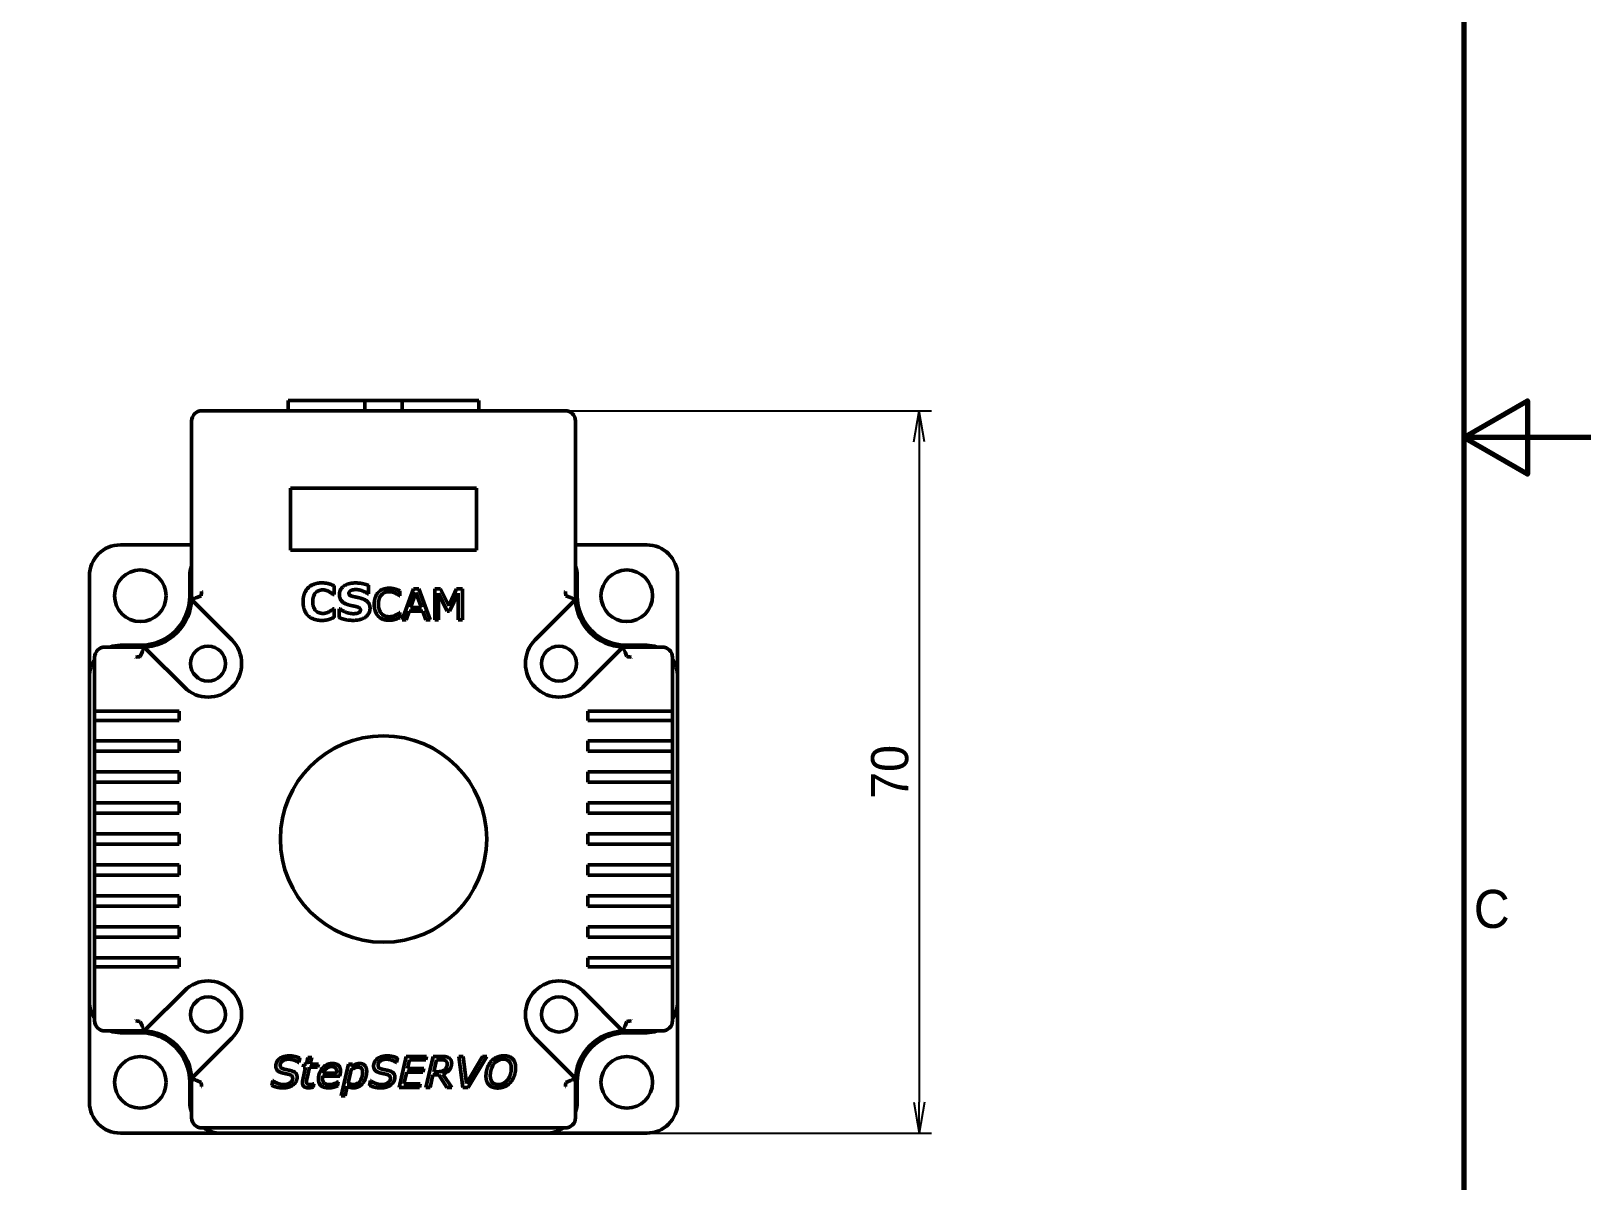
# Model space of a CAD drawing. Header units: millimetres. Extents: x -703 to 635, y -85 to 385.
# Drawn here: x -337.6 to -186.5, y 130.7 to 242.1 of the extents above; entities that cross this region are included whole.
import ezdxf

# ---------------------------------------------------------------- set-up
doc = ezdxf.new("R2010")
doc.units = ezdxf.units.MM
doc.header["$LTSCALE"] = 1.2
doc.layers.add('경계(ISO)', color=7, linetype='Continuous', lineweight=70)
doc.layers.add('외형선(ISO)', color=7, linetype='Continuous', lineweight=50)
doc.layers.add('치수(ISO)', color=1, linetype='Continuous', lineweight=25, true_color=0xff0000)
doc.styles.add('레이블 문자 (JIS)', font='')
doc.styles.get('레이블 문자 (JIS)').set_extended_font_data('Gulim')
doc.dimstyles.new('복사 대상기본값 (JIS)', dxfattribs={"dimscale": 1.2, "dimtxt": 3, "dimasz": 2.5, "dimexe": 1, "dimexo": 0, "dimgap": 0.8, "dimtad": 1, "dimdsep": 46, "dimtxsty": '레이블 문자 (JIS)', "dimblk": 'OPEN', "dimcen": 0.09, "dimdle": 10, "dimclrd": 256, "dimclre": 256, "dimclrt": 256, "dimadec": 0, "dimazin": 2, "dimtfac": 0.833333, "dimtmove": 0, "dimatfit": 3, "dimldrblk": 'OPEN', "dimfxl": 1, "dimtolj": 1, "dimtzin": 0, "dimlwd": -1, "dimlwe": -1, "dimarcsym": 0})

# ---------------------------------------------------------------- blocks, each defined once
blk = doc.blocks.new('_Open')
at = {"color": 0, "linetype": 'ByBlock', "lineweight": -2}
for p, q in [((-1, 0.167), (0, 0)), ((-1, -0.167), (0, 0)), ((0, 0), (-1, 0))]:
    blk.add_line(p, q, dxfattribs=at)
blk = doc.blocks.new('*D20')
at = {"layer": 'Defpoints', "color": 0}
for p in [(-285.84, 205.34), (-277.94, 135.34), (-251.54, 135.34)]:
    blk.add_point(p, dxfattribs=at)
at = {"layer": '치수(ISO)', "color": 0}
for p, q in [((-285.84, 205.34), (-250.34, 205.34)), ((-251.54, 202.34), (-251.54, 138.34)), ((-277.94, 135.34), (-250.34, 135.34))]:
    blk.add_line(p, q, dxfattribs=at)
at = {"layer": '치수(ISO)', "color": 0, "linetype": 'ByBlock', "xscale": 3, "yscale": 3, "zscale": 3}
for p, rotation in [((-251.54, 205.34), 90), ((-251.54, 135.34), 270)]:
    blk.add_blockref('_Open', p, dxfattribs=dict(at, rotation=rotation))
at = {"layer": '치수(ISO)', "color": 0, "insert": (-256.2, 170.34), "char_height": 3.6, "attachment_point": 2, "rotation": 90, "style": '레이블 문자 (JIS)'}
blk.add_mtext('\\A1;70', dxfattribs=at)
blk = doc.blocks.new('경계 Default Border')
at = {"layer": '경계(ISO)', "flags": 128}
for points in [[(10, 10), (10, 287), (410, 287), (410, 10), (10, 10)], [(420, 148.5), (410, 148.5), (415, 151.39), (415, 145.61), (410, 148.5)]]:
    blk.add_lwpolyline(points, dxfattribs=at)
at = {"layer": '경계(ISO)', "insert": (410.77, 109.8), "char_height": 3, "attachment_point": 7, "style": '레이블 문자 (JIS)'}
blk.add_mtext('C', dxfattribs=at)

msp = doc.modelspace()

# ---------------------------------------------------------------- linework, layer by layer
at = {"layer": '외형선(ISO)', "color": 0}
for p, q in [((-312.694, 205.341), (-312.694, 206.341)), ((-312.694, 206.341), (-312.694, 205.341)), ((-305.246, 206.341), (-312.694, 206.341)), ((-305.246, 205.341), (-305.246, 206.341)), ((-301.641, 206.341), (-305.246, 206.341)), ((-301.641, 206.341), (-301.641, 205.341)), ((-294.194, 206.341), (-301.641, 206.341)), ((-294.194, 205.341), (-294.194, 206.341)), ((-294.194, 205.341), (-294.194, 206.341)), ((-322.044, 204.341), (-322.044, 187.452)), ((-285.844, 205.341), (-321.044, 205.341)), ((-284.844, 187.241), (-284.844, 204.341)), ((-312.444, 191.841), (-312.444, 197.841)), ((-312.444, 197.841), (-294.444, 197.841)), ((-294.444, 197.841), (-294.444, 191.841)), ((-328.944, 192.341), (-322.044, 192.341)), ((-284.844, 192.341), (-277.944, 192.341)), ((-294.444, 191.841), (-312.444, 191.841)), ((-331.944, 179.611), (-331.944, 189.341)), ((-322.214, 189.341), (-322.214, 187.411)), ((-284.674, 187.411), (-284.674, 189.341)), ((-274.944, 189.341), (-274.944, 179.611)), ((-322.044, 187.452), (-322.044, 187.241)), ((-321.552, 187.241), (-321.118, 187.421)), ((-321.044, 187.805), (-321.07, 187.832)), ((-308.22, 187.52), (-308.323, 187.52)), ((-308.22, 188.368), (-308.22, 187.52)), ((-304.894, 187.614), (-304.991, 187.614)), ((-304.894, 188.42), (-304.894, 187.614)), ((-301.862, 187.408), (-301.891, 187.408)), ((-301.862, 187.881), (-301.862, 187.408)), ((-301.649, 185.091), (-300.557, 188.091)), ((-300.3, 187.744), (-300.829, 186.269)), ((-300.557, 188.091), (-300.023, 188.091)), ((-299.773, 186.269), (-300.3, 187.744)), ((-300.023, 188.091), (-298.931, 185.091)), ((-298.475, 185.091), (-298.475, 188.091)), ((-298.475, 188.091), (-297.931, 188.091)), ((-297.275, 185.917), (-298.103, 187.675)), ((-298.103, 187.675), (-298.103, 185.091)), ((-297.931, 188.091), (-297.133, 186.421)), ((-297.133, 186.421), (-296.359, 188.091)), ((-296.205, 187.675), (-297.038, 185.917)), ((-296.359, 188.091), (-295.806, 188.091)), ((-296.205, 185.091), (-296.205, 187.675)), ((-295.806, 188.091), (-295.806, 185.091)), ((-285.844, 187.805), (-285.817, 187.832)), ((-285.769, 187.421), (-285.336, 187.241)), ((-321.751, 186.745), (-318.146, 183.139)), ((-308.314, 186.16), (-308.22, 186.16)), ((-308.22, 186.16), (-308.22, 185.323)), ((-307.746, 185.3), (-307.746, 186.137)), ((-307.746, 186.137), (-307.646, 186.137)), ((-300.953, 185.924), (-301.245, 185.091)), ((-299.648, 185.924), (-300.953, 185.924)), ((-300.829, 186.269), (-299.773, 186.269)), ((-299.354, 185.091), (-299.648, 185.924)), ((-297.038, 185.917), (-297.275, 185.917)), ((-288.742, 183.139), (-284.84, 187.042)), ((-301.891, 185.777), (-301.862, 185.777)), ((-301.862, 185.777), (-301.862, 185.309)), ((-301.245, 185.091), (-301.649, 185.091)), ((-298.931, 185.091), (-299.354, 185.091)), ((-298.103, 185.091), (-298.475, 185.091)), ((-295.806, 185.091), (-296.205, 185.091)), ((-331.444, 181.441), (-331.444, 176.241)), ((-327.054, 182.441), (-330.444, 182.441)), ((-327.014, 182.611), (-328.944, 182.611)), ((-327.434, 181.468), (-327.408, 181.441)), ((-326.844, 182.441), (-327.054, 182.441)), ((-327.023, 181.516), (-326.844, 181.949)), ((-326.844, 182.419), (-326.844, 182.419)), ((-322.742, 178.543), (-326.347, 182.148)), ((-280.243, 182.445), (-284.146, 178.543)), ((-276.444, 182.441), (-280.044, 182.441)), ((-280.044, 181.949), (-279.864, 181.516)), ((-277.944, 182.611), (-279.874, 182.611)), ((-279.453, 181.468), (-279.48, 181.441)), ((-275.444, 176.241), (-275.444, 181.441)), ((-331.944, 179.611), (-331.944, 148.071)), ((-274.944, 148.071), (-274.944, 179.611)), ((-331.444, 175.341), (-331.444, 176.241)), ((-330.444, 176.241), (-331.444, 176.241)), ((-331.444, 175.341), (-331.444, 173.341)), ((-331.444, 175.341), (-330.444, 175.341)), ((-330.444, 176.241), (-323.244, 176.241)), ((-323.244, 175.341), (-330.444, 175.341)), ((-323.244, 176.241), (-323.244, 175.341)), ((-283.644, 175.341), (-283.644, 176.241)), ((-283.644, 176.241), (-276.444, 176.241)), ((-283.644, 175.341), (-276.444, 175.341)), ((-275.444, 176.241), (-276.444, 176.241)), ((-276.444, 175.341), (-275.444, 175.341)), ((-275.444, 176.241), (-275.444, 175.341)), ((-275.444, 173.341), (-275.444, 175.341)), ((-331.444, 172.341), (-331.444, 173.341)), ((-330.444, 173.341), (-331.444, 173.341)), ((-331.444, 172.341), (-331.444, 170.341)), ((-331.444, 172.341), (-330.444, 172.341)), ((-323.244, 173.341), (-330.444, 173.341)), ((-323.244, 172.341), (-330.444, 172.341)), ((-323.244, 173.341), (-323.244, 172.341)), ((-283.644, 172.341), (-283.644, 173.341)), ((-283.644, 173.341), (-276.444, 173.341)), ((-283.644, 172.341), (-276.444, 172.341)), ((-275.444, 173.341), (-276.444, 173.341)), ((-276.444, 172.341), (-275.444, 172.341)), ((-275.444, 173.341), (-275.444, 172.341)), ((-275.444, 170.341), (-275.444, 172.341)), ((-331.444, 169.341), (-331.444, 170.341)), ((-330.444, 170.341), (-331.444, 170.341)), ((-331.444, 169.341), (-331.444, 167.341)), ((-331.444, 169.341), (-330.444, 169.341)), ((-323.244, 170.341), (-330.444, 170.341)), ((-323.244, 169.341), (-330.444, 169.341)), ((-323.244, 170.341), (-323.244, 169.341)), ((-283.644, 169.341), (-283.644, 170.341)), ((-283.644, 170.341), (-276.444, 170.341)), ((-283.644, 169.341), (-276.444, 169.341)), ((-275.444, 170.341), (-276.444, 170.341)), ((-276.444, 169.341), (-275.444, 169.341)), ((-275.444, 170.341), (-275.444, 169.341)), ((-275.444, 167.341), (-275.444, 169.341)), ((-331.444, 166.341), (-331.444, 167.341)), ((-330.444, 167.341), (-331.444, 167.341)), ((-331.444, 166.341), (-331.444, 164.341)), ((-331.444, 166.341), (-330.444, 166.341)), ((-323.244, 167.341), (-330.444, 167.341)), ((-323.244, 166.341), (-330.444, 166.341)), ((-323.244, 167.341), (-323.244, 166.341)), ((-283.644, 166.341), (-283.644, 167.341)), ((-283.644, 167.341), (-276.444, 167.341)), ((-283.644, 166.341), (-276.444, 166.341)), ((-275.444, 167.341), (-276.444, 167.341)), ((-276.444, 166.341), (-275.444, 166.341)), ((-275.444, 167.341), (-275.444, 166.341)), ((-275.444, 164.341), (-275.444, 166.341)), ((-331.444, 163.341), (-331.444, 164.341)), ((-330.444, 164.341), (-331.444, 164.341)), ((-331.444, 163.341), (-331.444, 161.341)), ((-331.444, 163.341), (-330.444, 163.341)), ((-323.244, 164.341), (-330.444, 164.341)), ((-323.244, 163.341), (-330.444, 163.341)), ((-323.244, 164.341), (-323.244, 163.341)), ((-283.644, 163.341), (-283.644, 164.341)), ((-283.644, 164.341), (-276.444, 164.341)), ((-283.644, 163.341), (-276.444, 163.341)), ((-275.444, 164.341), (-276.444, 164.341)), ((-276.444, 163.341), (-275.444, 163.341)), ((-275.444, 164.341), (-275.444, 163.341)), ((-275.444, 161.341), (-275.444, 163.341)), ((-331.444, 160.341), (-331.444, 161.341)), ((-330.444, 161.341), (-331.444, 161.341)), ((-331.444, 160.341), (-330.444, 160.341)), ((-331.444, 160.341), (-331.444, 158.341)), ((-323.244, 161.341), (-330.444, 161.341)), ((-323.244, 160.341), (-330.444, 160.341)), ((-323.244, 161.341), (-323.244, 160.341)), ((-283.644, 160.341), (-283.644, 161.341)), ((-283.644, 161.341), (-276.444, 161.341)), ((-283.644, 160.341), (-276.444, 160.341)), ((-275.444, 161.341), (-276.444, 161.341)), ((-276.444, 160.341), (-275.444, 160.341)), ((-275.444, 161.341), (-275.444, 160.341)), ((-275.444, 158.341), (-275.444, 160.341)), ((-331.444, 157.341), (-331.444, 158.341)), ((-330.444, 158.341), (-331.444, 158.341)), ((-331.444, 157.341), (-330.444, 157.341)), ((-331.444, 157.341), (-331.444, 155.341)), ((-323.244, 158.341), (-330.444, 158.341)), ((-323.244, 157.341), (-330.444, 157.341)), ((-323.244, 158.341), (-323.244, 157.341)), ((-283.644, 157.341), (-283.644, 158.341)), ((-283.644, 158.341), (-276.444, 158.341)), ((-283.644, 157.341), (-276.444, 157.341)), ((-275.444, 158.341), (-276.444, 158.341)), ((-276.444, 157.341), (-275.444, 157.341)), ((-275.444, 158.341), (-275.444, 157.341)), ((-275.444, 155.341), (-275.444, 157.341)), ((-331.444, 154.341), (-331.444, 155.341)), ((-330.444, 155.341), (-331.444, 155.341)), ((-331.444, 154.341), (-330.444, 154.341)), ((-331.444, 154.341), (-331.444, 152.341)), ((-323.244, 155.341), (-330.444, 155.341)), ((-323.244, 154.341), (-330.444, 154.341)), ((-323.244, 155.341), (-323.244, 154.341)), ((-283.644, 154.341), (-283.644, 155.341)), ((-283.644, 155.341), (-276.444, 155.341)), ((-283.644, 154.341), (-276.444, 154.341)), ((-275.444, 155.341), (-276.444, 155.341)), ((-276.444, 154.341), (-275.444, 154.341)), ((-275.444, 155.341), (-275.444, 154.341)), ((-275.444, 152.341), (-275.444, 154.341)), ((-331.444, 151.441), (-331.444, 152.341)), ((-330.444, 152.341), (-331.444, 152.341)), ((-331.444, 151.441), (-331.444, 146.241)), ((-331.444, 151.441), (-330.444, 151.441)), ((-323.244, 152.341), (-330.444, 152.341)), ((-323.244, 151.441), (-330.444, 151.441)), ((-323.244, 152.341), (-323.244, 151.441)), ((-283.644, 151.441), (-283.644, 152.341)), ((-283.644, 152.341), (-276.444, 152.341)), ((-276.444, 151.441), (-283.644, 151.441)), ((-275.444, 152.341), (-276.444, 152.341)), ((-276.444, 151.441), (-275.444, 151.441)), ((-275.444, 152.341), (-275.444, 151.441)), ((-275.444, 146.241), (-275.444, 151.441)), ((-326.347, 145.534), (-322.742, 149.139)), ((-284.146, 149.139), (-280.243, 145.237)), ((-331.944, 138.341), (-331.944, 148.071)), ((-274.944, 148.071), (-274.944, 138.341)), ((-330.444, 145.241), (-327.054, 145.241)), ((-327.434, 146.215), (-327.408, 146.241)), ((-327.054, 145.241), (-326.844, 145.241)), ((-326.844, 145.733), (-327.023, 146.166)), ((-279.864, 146.166), (-280.044, 145.733)), ((-280.044, 145.241), (-276.444, 145.241)), ((-279.453, 146.215), (-279.48, 146.241)), ((-328.944, 145.071), (-327.014, 145.071)), ((-318.146, 144.543), (-321.751, 140.938)), ((-285.137, 140.938), (-288.742, 144.543)), ((-279.874, 145.071), (-277.944, 145.071)), ((-311.66, 142.182), (-311.69, 142.182)), ((-311.57, 142.611), (-311.66, 142.182)), ((-310.921, 142.028), (-310.771, 142.675)), ((-310.771, 142.675), (-310.392, 142.675)), ((-310.392, 142.675), (-310.541, 142.028)), ((-302.183, 142.182), (-302.212, 142.182)), ((-302.092, 142.611), (-302.183, 142.182)), ((-301.943, 139.778), (-301.25, 142.778)), ((-301.25, 142.778), (-299.276, 142.778)), ((-300.929, 142.44), (-301.125, 141.59)), ((-299.354, 142.44), (-300.929, 142.44)), ((-299.276, 142.778), (-299.354, 142.44)), ((-299.335, 139.778), (-298.642, 142.778)), ((-298.642, 142.778), (-297.826, 142.778)), ((-298.316, 142.449), (-298.58, 141.296)), ((-297.865, 142.449), (-298.316, 142.449)), ((-295.759, 139.778), (-296.158, 142.778)), ((-296.158, 142.778), (-295.744, 142.778)), ((-295.744, 142.778), (-295.411, 140.14)), ((-295.411, 140.14), (-293.864, 142.778)), ((-293.442, 142.778), (-295.228, 139.778)), ((-293.864, 142.778), (-293.442, 142.778)), ((-311.271, 140.512), (-310.992, 141.722)), ((-311.246, 141.722), (-311.178, 142.028)), ((-310.992, 141.722), (-311.246, 141.722)), ((-311.178, 142.028), (-310.921, 142.028)), ((-310.612, 141.722), (-310.855, 140.684)), ((-309.829, 141.722), (-310.612, 141.722)), ((-310.541, 142.028), (-309.76, 142.028)), ((-309.76, 142.028), (-309.829, 141.722)), ((-307.683, 140.87), (-309.344, 140.87)), ((-309.29, 141.149), (-307.999, 141.149)), ((-307.556, 138.947), (-306.843, 142.028)), ((-306.593, 141.475), (-306.887, 140.199)), ((-306.843, 142.028), (-306.466, 142.028)), ((-306.466, 142.028), (-306.52, 141.793)), ((-301.203, 141.252), (-301.465, 140.116)), ((-299.626, 141.252), (-301.203, 141.252)), ((-301.125, 141.59), (-299.548, 141.59)), ((-299.548, 141.59), (-299.626, 141.252)), ((-298.654, 140.978), (-298.931, 139.778)), ((-298.083, 140.978), (-298.654, 140.978)), ((-298.58, 141.296), (-298.159, 141.296)), ((-297.295, 139.778), (-298.083, 140.978)), ((-297.691, 141.073), (-296.827, 139.778)), ((-322.214, 140.271), (-322.214, 138.341)), ((-322.044, 140.441), (-322.044, 140.231)), ((-322.044, 140.231), (-322.044, 136.841)), ((-321.118, 140.262), (-321.552, 140.441)), ((-321.044, 139.877), (-321.07, 139.851)), ((-314.278, 139.974), (-314.18, 140.431)), ((-314.18, 140.431), (-314.153, 140.431)), ((-310.184, 140.123), (-310.255, 139.797)), ((-310.203, 140.123), (-310.184, 140.123)), ((-307.825, 140.324), (-307.909, 139.915)), ((-307.847, 140.324), (-307.825, 140.324)), ((-306.958, 139.895), (-307.176, 138.947)), ((-304.801, 139.974), (-304.703, 140.431)), ((-304.703, 140.431), (-304.676, 140.431)), ((-299.966, 139.778), (-301.943, 139.778)), ((-301.465, 140.116), (-299.888, 140.116)), ((-299.888, 140.116), (-299.966, 139.778)), ((-298.931, 139.778), (-299.335, 139.778)), ((-296.827, 139.778), (-297.295, 139.778)), ((-295.228, 139.778), (-295.759, 139.778)), ((-285.844, 139.877), (-285.817, 139.851)), ((-285.336, 140.441), (-285.769, 140.262)), ((-284.844, 140.231), (-284.844, 140.441)), ((-284.844, 136.841), (-284.844, 140.231)), ((-284.674, 138.341), (-284.674, 140.271)), ((-307.176, 138.947), (-307.556, 138.947)), ((-319.214, 135.341), (-328.944, 135.341)), ((-321.044, 135.841), (-285.844, 135.841)), ((-319.214, 135.341), (-287.674, 135.341)), ((-277.944, 135.341), (-287.674, 135.341))]:
    msp.add_line(p, q, dxfattribs=at)
for centre, radius in [((-327.014, 187.411), 2.5), ((-279.874, 187.411), 2.5), ((-320.444, 180.841), 1.7), ((-286.444, 180.841), 1.7), ((-303.444, 163.841), 10), ((-320.444, 146.841), 1.7), ((-286.444, 146.841), 1.7), ((-327.014, 140.271), 2.5), ((-279.874, 140.271), 2.5)]:
    msp.add_circle(centre, radius, dxfattribs=at)
for centre, radius, start, end in [((-321.044, 204.341), 1, 90, 180), ((-285.844, 204.341), 1, 0, 90), ((-328.944, 189.341), 3, 90, 180), ((-277.944, 189.341), 3, 0, 90), ((-319.214, 189.341), 3, 160.6191, 180), ((-287.674, 189.341), 3, 0, 19.3809), ((-327.014, 187.411), 4.8, 270, 0), ((-321.044, 187.452), 1, 180, 192.14624), ((-328.044, 188.441), 7, 352.3832, 355.0052), ((-278.844, 188.441), 7, 184.9948, 187.6168), ((-279.874, 187.411), 4.8, 180, 270), ((-326.844, 187.241), 4.8, 270, 0), ((-321.044, 187.452), 1, 202.28141, 225), ((-280.044, 187.241), 4.8, 180, 182.38386), ((-280.044, 187.241), 4.8, 182.38386, 267.61614), ((-320.444, 180.841), 3.25, 225, 45), ((-286.444, 180.841), 3.25, 135, 315), ((-330.444, 181.441), 1, 90, 180), ((-328.944, 179.611), 3, 90, 109.3809), ((-328.044, 188.441), 7, 274.9948, 277.6168), ((-327.054, 181.441), 1, 77.85419, 90), ((-327.054, 181.441), 1, 45, 67.71859), ((-280.044, 187.241), 4.8, 267.61614, 270), ((-278.844, 188.441), 7, 262.3832, 265.0052), ((-277.944, 179.611), 3, 70.6191, 90), ((-276.444, 181.441), 1, 0, 90), ((-328.944, 179.611), 3, 146.44269, 180), ((-277.944, 179.611), 3, 0, 33.55731), ((-320.444, 146.841), 3.25, 315, 135), ((-286.444, 146.841), 3.25, 45, 225), ((-328.944, 148.071), 3, 180, 213.55731), ((-277.944, 148.071), 3, 326.44269, 0), ((-330.444, 146.241), 1, 180, 270), ((-328.944, 148.071), 3, 250.6191, 270), ((-328.044, 139.241), 7, 82.3832, 85.0052), ((-327.054, 146.241), 1, 270, 282.14624), ((-326.844, 140.441), 4.8, 0, 90), ((-327.054, 146.241), 1, 292.28141, 315), ((-280.044, 140.441), 4.8, 92.38386, 180), ((-280.044, 140.441), 4.8, 90, 92.38386), ((-278.844, 139.241), 7, 94.9948, 97.6168), ((-277.944, 148.071), 3, 270, 289.3809), ((-276.444, 146.241), 1, 270, 0), ((-327.014, 140.271), 4.8, 0, 90), ((-279.874, 140.271), 4.8, 90, 180), ((-321.044, 140.231), 1, 135, 157.71859), ((-285.844, 140.231), 1, 22.28141, 45), ((-321.044, 140.231), 1, 167.85376, 180), ((-328.044, 139.241), 7, 4.9948, 7.6168), ((-278.844, 139.241), 7, 172.3832, 175.0052), ((-285.844, 140.231), 1, 0, 12.14624), ((-328.944, 138.341), 3, 180, 270), ((-319.214, 138.341), 3, 180, 199.3809), ((-287.674, 138.341), 3, 340.6191, 0), ((-277.944, 138.341), 3, 270, 0), ((-321.044, 136.841), 1, 180, 270), ((-285.844, 136.841), 1, 270, 0), ((-319.214, 138.341), 3, 236.44269, 270), ((-287.674, 138.341), 3, 270, 303.55731)]:
    msp.add_arc(centre, radius, start, end, dxfattribs=at)
for points, degree in [([(-321.105, 187.513), (-321.11, 187.483), (-321.114, 187.452), (-321.118, 187.421)], 3), ([(-311.243, 186.837), (-311.243, 187.254), (-310.994, 187.931), (-310.757, 188.174)], 2), ([(-310.757, 188.174), (-310.529, 188.406), (-309.854, 188.66), (-309.454, 188.66)], 2), ([(-309.994, 187.726), (-310.134, 187.591), (-310.306, 187.148), (-310.306, 186.834)], 2), ([(-309.317, 187.983), (-309.506, 187.983), (-309.851, 187.863), (-309.994, 187.726)], 2), ([(-309.454, 188.66), (-309.234, 188.66), (-308.88, 188.611), (-308.729, 188.571)], 2), ([(-308.714, 187.806), (-308.846, 187.88), (-309.146, 187.983), (-309.317, 187.983)], 2), ([(-308.729, 188.571), (-308.571, 188.526), (-308.317, 188.414), (-308.22, 188.368)], 2), ([(-308.323, 187.52), (-308.389, 187.577), (-308.589, 187.731), (-308.714, 187.806)], 2), ([(-307.726, 187.548), (-307.726, 188.037), (-306.849, 188.654), (-306.16, 188.654)], 2), ([(-306.897, 186.548), (-307.337, 186.691), (-307.726, 187.183), (-307.726, 187.548)], 2), ([(-306.574, 187.937), (-306.666, 187.903), (-306.797, 187.76), (-306.797, 187.668)], 2), ([(-306.797, 187.668), (-306.797, 187.528), (-306.586, 187.38), (-306.291, 187.32)], 2), ([(-306.134, 188.011), (-306.249, 188.011), (-306.471, 187.98), (-306.574, 187.937)], 2), ([(-306.16, 188.654), (-305.814, 188.654), (-305.14, 188.52), (-304.894, 188.42)], 2), ([(-304.991, 187.614), (-305.203, 187.783), (-305.814, 188.011), (-306.134, 188.011)], 2), ([(-304.35, 186.588), (-304.35, 186.96), (-304.14, 187.543), (-303.944, 187.744)], 2), ([(-303.944, 187.744), (-303.753, 187.939), (-303.209, 188.145), (-302.878, 188.145)], 2), ([(-303.642, 187.504), (-303.782, 187.352), (-303.936, 186.891), (-303.936, 186.588)], 2), ([(-302.905, 187.805), (-303.133, 187.805), (-303.498, 187.658), (-303.642, 187.504)], 2), ([(-301.891, 187.408), (-302.141, 187.616), (-302.629, 187.805), (-302.905, 187.805)], 2), ([(-302.878, 188.145), (-302.638, 188.145), (-302.156, 188.028), (-301.862, 187.881)], 2), ([(-285.769, 187.421), (-285.773, 187.452), (-285.778, 187.483), (-285.782, 187.513)], 3), ([(-310.746, 185.48), (-310.983, 185.708), (-311.243, 186.391), (-311.243, 186.837)], 2), ([(-310.306, 186.834), (-310.306, 186.506), (-310.12, 186.066), (-309.98, 185.94)], 2), ([(-309.98, 185.94), (-309.837, 185.811), (-309.483, 185.7), (-309.311, 185.7)], 2), ([(-308.689, 185.883), (-308.574, 185.948), (-308.377, 186.103), (-308.314, 186.16)], 2), ([(-307.646, 186.137), (-307.369, 185.914), (-306.674, 185.674), (-306.354, 185.674)], 2), ([(-306.066, 186.357), (-306.263, 186.403), (-306.703, 186.486), (-306.897, 186.548)], 2), ([(-304.754, 186.191), (-304.754, 185.674), (-305.631, 185.028), (-306.383, 185.028)], 2), ([(-306.291, 187.32), (-306.1, 187.28), (-305.743, 187.206), (-305.54, 187.14)], 2), ([(-305.683, 186.028), (-305.683, 186.146), (-305.877, 186.311), (-306.066, 186.357)], 2), ([(-305.92, 185.734), (-305.817, 185.777), (-305.683, 185.906), (-305.683, 186.028)], 2), ([(-305.54, 187.14), (-305.137, 187.006), (-304.754, 186.554), (-304.754, 186.191)], 2), ([(-303.939, 185.417), (-304.132, 185.608), (-304.35, 186.198), (-304.35, 186.588)], 2), ([(-303.936, 186.588), (-303.936, 186.272), (-303.765, 185.819), (-303.63, 185.674)], 2), ([(-309.457, 185.023), (-309.849, 185.023), (-310.509, 185.254), (-310.746, 185.48)], 2), ([(-308.723, 185.123), (-308.894, 185.074), (-309.194, 185.023), (-309.457, 185.023)], 2), ([(-309.311, 185.7), (-309.149, 185.7), (-308.826, 185.797), (-308.689, 185.883)], 2), ([(-308.22, 185.323), (-308.351, 185.266), (-308.591, 185.163), (-308.723, 185.123)], 2), ([(-306.383, 185.028), (-306.817, 185.028), (-307.463, 185.18), (-307.746, 185.3)], 2), ([(-306.354, 185.674), (-306.271, 185.674), (-306.006, 185.703), (-305.92, 185.734)], 2), ([(-302.881, 185.037), (-303.209, 185.037), (-303.743, 185.221), (-303.939, 185.417)], 2), ([(-303.63, 185.674), (-303.488, 185.525), (-303.111, 185.383), (-302.903, 185.383)], 2), ([(-302.903, 185.383), (-302.614, 185.383), (-302.109, 185.581), (-301.891, 185.777)], 2), ([(-302.298, 185.13), (-302.42, 185.091), (-302.709, 185.037), (-302.881, 185.037)], 2), ([(-301.862, 185.309), (-301.972, 185.26), (-302.151, 185.177), (-302.298, 185.13)], 2), ([(-327.023, 181.516), (-327.054, 181.511), (-327.085, 181.507), (-327.116, 181.503)], 3), ([(-279.772, 181.503), (-279.802, 181.507), (-279.833, 181.511), (-279.864, 181.516)], 3), ([(-327.116, 146.18), (-327.085, 146.175), (-327.054, 146.171), (-327.023, 146.166)], 3), ([(-279.864, 146.166), (-279.833, 146.171), (-279.802, 146.175), (-279.772, 146.18)], 3), ([(-313.886, 141.832), (-313.886, 142.261), (-313.159, 142.831), (-312.584, 142.831)], 2), ([(-312.655, 142.503), (-313.02, 142.503), (-313.458, 142.18), (-313.458, 141.933)], 2), ([(-311.69, 142.182), (-311.832, 142.315), (-312.361, 142.503), (-312.655, 142.503)], 2), ([(-312.584, 142.831), (-312.268, 142.831), (-311.756, 142.702), (-311.57, 142.611)], 2), ([(-309.757, 140.588), (-309.757, 141.208), (-308.976, 142.092), (-308.398, 142.092)], 2), ([(-308.398, 142.092), (-308.016, 142.092), (-307.61, 141.71), (-307.61, 141.367)], 2), ([(-306.52, 141.793), (-306.334, 141.923), (-305.969, 142.092), (-305.751, 142.092)], 2), ([(-305.751, 142.092), (-305.423, 142.092), (-305.077, 141.685), (-305.077, 141.318)], 2), ([(-304.409, 141.832), (-304.409, 142.261), (-303.682, 142.831), (-303.106, 142.831)], 2), ([(-303.177, 142.503), (-303.542, 142.503), (-303.98, 142.18), (-303.98, 141.933)], 2), ([(-302.212, 142.182), (-302.354, 142.315), (-302.883, 142.503), (-303.177, 142.503)], 2), ([(-303.106, 142.831), (-302.79, 142.831), (-302.278, 142.702), (-302.092, 142.611)], 2), ([(-297.405, 142.339), (-297.483, 142.4), (-297.704, 142.449), (-297.865, 142.449)], 2), ([(-297.826, 142.778), (-297.552, 142.778), (-297.209, 142.707), (-297.084, 142.614)], 2), ([(-296.842, 142.124), (-296.842, 141.749), (-297.309, 141.183), (-297.691, 141.073)], 2), ([(-297.275, 142.033), (-297.275, 142.141), (-297.339, 142.288), (-297.405, 142.339)], 2), ([(-297.084, 142.614), (-296.971, 142.533), (-296.842, 142.298), (-296.842, 142.124)], 2), ([(-293.521, 140.84), (-293.521, 141.252), (-293.278, 141.967), (-293.051, 142.246)], 2), ([(-293.051, 142.246), (-292.83, 142.516), (-292.174, 142.841), (-291.784, 142.841)], 2), ([(-291.846, 142.513), (-292.135, 142.513), (-292.597, 142.249), (-292.764, 142.023)], 2), ([(-291.062, 141.661), (-291.062, 142.072), (-291.476, 142.513), (-291.846, 142.513)], 2), ([(-291.784, 142.841), (-291.251, 142.841), (-290.641, 142.258), (-290.641, 141.717)], 2), ([(-313.223, 141.166), (-313.539, 141.237), (-313.886, 141.578), (-313.886, 141.832)], 2), ([(-313.458, 141.933), (-313.458, 141.8), (-313.301, 141.6), (-313.098, 141.548)], 2), ([(-312.569, 141.024), (-312.699, 141.061), (-313.061, 141.127), (-313.223, 141.166)], 2), ([(-313.135, 140.052), (-312.706, 140.052), (-312.248, 140.392), (-312.248, 140.657)], 2), ([(-313.098, 141.548), (-312.971, 141.519), (-312.542, 141.431), (-312.397, 141.394)], 2), ([(-312.248, 140.657), (-312.248, 140.796), (-312.412, 140.98), (-312.569, 141.024)], 2), ([(-312.397, 141.394), (-312.111, 141.316), (-311.815, 141.005), (-311.815, 140.769)], 2), ([(-311.815, 140.769), (-311.815, 140.571), (-312.008, 140.182), (-312.182, 140.042)], 2), ([(-310.855, 140.684), (-310.874, 140.605), (-310.906, 140.4), (-310.906, 140.341)], 2), ([(-308.758, 139.726), (-309.226, 139.726), (-309.757, 140.165), (-309.757, 140.588)], 2), ([(-309.344, 140.87), (-309.356, 140.811), (-309.366, 140.698), (-309.366, 140.649)], 2), ([(-309.366, 140.649), (-309.366, 140.365), (-309.018, 140.042), (-308.7, 140.042)], 2), ([(-308.479, 141.793), (-308.766, 141.793), (-309.209, 141.438), (-309.29, 141.149)], 2), ([(-307.982, 141.335), (-307.982, 141.551), (-308.217, 141.793), (-308.479, 141.793)], 2), ([(-307.999, 141.149), (-307.989, 141.208), (-307.982, 141.289), (-307.982, 141.335)], 2), ([(-307.61, 141.367), (-307.61, 141.306), (-307.644, 141.044), (-307.683, 140.87)], 2), ([(-305.913, 141.744), (-306.079, 141.744), (-306.439, 141.58), (-306.593, 141.475)], 2), ([(-305.474, 141.245), (-305.474, 141.485), (-305.682, 141.744), (-305.913, 141.744)], 2), ([(-305.702, 140.422), (-305.587, 140.591), (-305.474, 141.007), (-305.474, 141.245)], 2), ([(-305.077, 141.318), (-305.077, 140.982), (-305.286, 140.395), (-305.457, 140.189)], 2), ([(-303.745, 141.166), (-304.061, 141.237), (-304.409, 141.578), (-304.409, 141.832)], 2), ([(-303.98, 141.933), (-303.98, 141.8), (-303.824, 141.6), (-303.62, 141.548)], 2), ([(-303.091, 141.024), (-303.221, 141.061), (-303.584, 141.127), (-303.745, 141.166)], 2), ([(-303.657, 140.052), (-303.229, 140.052), (-302.771, 140.392), (-302.771, 140.657)], 2), ([(-303.62, 141.548), (-303.493, 141.519), (-303.064, 141.431), (-302.92, 141.394)], 2), ([(-302.771, 140.657), (-302.771, 140.796), (-302.935, 140.98), (-303.091, 141.024)], 2), ([(-302.92, 141.394), (-302.633, 141.316), (-302.337, 141.005), (-302.337, 140.769)], 2), ([(-302.337, 140.769), (-302.337, 140.571), (-302.531, 140.182), (-302.704, 140.042)], 2), ([(-298.159, 141.296), (-297.963, 141.296), (-297.672, 141.369), (-297.554, 141.458)], 2), ([(-297.554, 141.458), (-297.422, 141.56), (-297.275, 141.862), (-297.275, 142.033)], 2), ([(-292.38, 139.714), (-292.916, 139.714), (-293.521, 140.302), (-293.521, 140.84)], 2), ([(-292.764, 142.023), (-292.926, 141.8), (-293.1, 141.215), (-293.1, 140.904)], 2), ([(-293.1, 140.904), (-293.1, 140.488), (-292.686, 140.042), (-292.313, 140.042)], 2), ([(-291.405, 140.522), (-291.236, 140.752), (-291.062, 141.318), (-291.062, 141.661)], 2), ([(-290.641, 141.717), (-290.641, 141.325), (-290.876, 140.598), (-291.101, 140.324)], 2), ([(-321.118, 140.262), (-321.114, 140.231), (-321.11, 140.2), (-321.105, 140.169)], 3), ([(-313.203, 139.724), (-313.497, 139.724), (-314.024, 139.846), (-314.278, 139.974)], 2), ([(-314.153, 140.431), (-313.96, 140.248), (-313.397, 140.052), (-313.135, 140.052)], 2), ([(-312.182, 140.042), (-312.368, 139.893), (-312.865, 139.724), (-313.203, 139.724)], 2), ([(-311.305, 140.24), (-311.305, 140.307), (-311.288, 140.431), (-311.271, 140.512)], 2), ([(-310.722, 139.734), (-311.002, 139.734), (-311.305, 139.978), (-311.305, 140.24)], 2), ([(-310.906, 140.341), (-310.906, 140.194), (-310.757, 140.049), (-310.556, 140.049)], 2), ([(-310.255, 139.797), (-310.367, 139.77), (-310.624, 139.734), (-310.722, 139.734)], 2), ([(-310.556, 140.049), (-310.473, 140.049), (-310.245, 140.106), (-310.203, 140.123)], 2), ([(-308.295, 139.787), (-308.42, 139.758), (-308.614, 139.726), (-308.758, 139.726)], 2), ([(-308.7, 140.042), (-308.477, 140.042), (-308.006, 140.216), (-307.847, 140.324)], 2), ([(-307.909, 139.915), (-308.009, 139.878), (-308.171, 139.819), (-308.295, 139.787)], 2), ([(-306.349, 139.734), (-306.53, 139.734), (-306.833, 139.817), (-306.958, 139.895)], 2), ([(-306.887, 140.199), (-306.757, 140.128), (-306.52, 140.059), (-306.351, 140.059)], 2), ([(-306.351, 140.059), (-306.143, 140.059), (-305.81, 140.26), (-305.702, 140.422)], 2), ([(-305.457, 140.189), (-305.629, 139.978), (-306.089, 139.734), (-306.349, 139.734)], 2), ([(-303.726, 139.724), (-304.02, 139.724), (-304.546, 139.846), (-304.801, 139.974)], 2), ([(-304.676, 140.431), (-304.482, 140.248), (-303.919, 140.052), (-303.657, 140.052)], 2), ([(-302.704, 140.042), (-302.891, 139.893), (-303.388, 139.724), (-303.726, 139.724)], 2), ([(-291.101, 140.324), (-291.329, 140.04), (-291.975, 139.714), (-292.38, 139.714)], 2), ([(-292.313, 140.042), (-292.029, 140.042), (-291.564, 140.304), (-291.405, 140.522)], 2), ([(-285.782, 140.169), (-285.778, 140.2), (-285.773, 140.231), (-285.769, 140.262)], 3)]:
    msp.add_open_spline(points, degree=degree, dxfattribs=at)
for points, knots in [([(-321.969, 187.073), (-321.979, 187.096), (-321.987, 187.12), (-322.006, 187.176), (-322.014, 187.209), (-322.021, 187.241)], [-0.024444425, -0.024444425, -0.024444425, -0.024444425, -0.013950805, -0.013950805, -0.000000863, -0.000000863, -0.000000863, -0.000000863]), ([(-321.552, 187.241), (-321.647, 187.202), (-321.734, 187.167), (-321.874, 187.11), (-321.928, 187.089), (-321.969, 187.073)], [-0.106929851, -0.106929851, -0.106929851, -0.106929851, -0.071810213, -0.071810213, -0.040242214, -0.040242214, -0.040242214, -0.040242214]), ([(-284.84, 187.042), (-284.84, 187.042), (-284.858, 187.049), (-284.927, 187.076), (-284.976, 187.095), (-285.12, 187.153), (-285.222, 187.194), (-285.336, 187.241)], [-0.10691827, -0.10691827, -0.10691827, -0.10691827, -0.0740345, -0.0740345, -0.04222492, -0.04222492, -0.0000149, -0.0000149, -0.0000149, -0.0000149]), ([(-326.844, 182.419), (-326.808, 182.411), (-326.773, 182.402), (-326.717, 182.383), (-326.696, 182.375), (-326.675, 182.367)], [-0.030439735, -0.030439735, -0.030439735, -0.030439735, -0.014713594, -0.014713594, -0.005293699, -0.005293699, -0.005293699, -0.005293699]), ([(-326.675, 182.367), (-326.687, 182.335), (-326.703, 182.295), (-326.755, 182.165), (-326.796, 182.063), (-326.844, 181.949)], [-0.066857709, -0.066857709, -0.066857709, -0.066857709, -0.042224925, -0.042224925, -0.000014896, -0.000014896, -0.000014896, -0.000014896]), ([(-280.044, 181.949), (-280.083, 182.044), (-280.118, 182.131), (-280.179, 182.281), (-280.203, 182.342), (-280.235, 182.424), (-280.243, 182.445), (-280.243, 182.445)], [-0.10692985, -0.10692985, -0.10692985, -0.10692985, -0.07181021, -0.07181021, -0.03568709, -0.03568709, -0.0002403, -0.0002403, -0.0002403, -0.0002403]), ([(-326.844, 145.733), (-326.804, 145.638), (-326.769, 145.551), (-326.713, 145.411), (-326.691, 145.357), (-326.675, 145.316)], [-0.106929851, -0.106929851, -0.106929851, -0.106929851, -0.071810213, -0.071810213, -0.040242214, -0.040242214, -0.040242214, -0.040242214]), ([(-326.675, 145.316), (-326.699, 145.306), (-326.723, 145.297), (-326.779, 145.279), (-326.811, 145.271), (-326.844, 145.264)], [-0.024444425, -0.024444425, -0.024444425, -0.024444425, -0.013950805, -0.013950805, -0.000000863, -0.000000863, -0.000000863, -0.000000863]), ([(-280.243, 145.237), (-280.243, 145.237), (-280.236, 145.255), (-280.209, 145.325), (-280.19, 145.374), (-280.132, 145.517), (-280.091, 145.619), (-280.044, 145.733)], [-0.10691827, -0.10691827, -0.10691827, -0.10691827, -0.0740345, -0.0740345, -0.04222492, -0.04222492, -0.0000149, -0.0000149, -0.0000149, -0.0000149]), ([(-322.021, 140.441), (-322.014, 140.477), (-322.004, 140.512), (-321.985, 140.568), (-321.978, 140.589), (-321.969, 140.61)], [-0.030439735, -0.030439735, -0.030439735, -0.030439735, -0.014713594, -0.014713594, -0.005293699, -0.005293699, -0.005293699, -0.005293699]), ([(-321.969, 140.61), (-321.937, 140.598), (-321.897, 140.582), (-321.768, 140.53), (-321.666, 140.489), (-321.552, 140.441)], [-0.066857709, -0.066857709, -0.066857709, -0.066857709, -0.042224925, -0.042224925, -0.000014896, -0.000014896, -0.000014896, -0.000014896]), ([(-285.336, 140.441), (-285.241, 140.481), (-285.154, 140.516), (-285.014, 140.572), (-284.959, 140.594), (-284.918, 140.61)], [-0.106929851, -0.106929851, -0.106929851, -0.106929851, -0.071810213, -0.071810213, -0.040242214, -0.040242214, -0.040242214, -0.040242214]), ([(-284.918, 140.61), (-284.909, 140.586), (-284.9, 140.562), (-284.882, 140.506), (-284.873, 140.474), (-284.866, 140.441)], [-0.024444425, -0.024444425, -0.024444425, -0.024444425, -0.013950805, -0.013950805, -0.000000863, -0.000000863, -0.000000863, -0.000000863])]:
    msp.add_open_spline(points, degree=3, knots=knots, dxfattribs=at)

# ---------------------------------------------------------------- block references
at = {"color": 0, "xscale": 1.2289725, "yscale": 1.2289725, "zscale": 1.2289725}
msp.add_blockref('경계 Default Border', (-702.623, 20.232), dxfattribs=at)

# ---------------------------------------------------------------- dimensions: what is measured, and where the dimension line sits
at = {"layer": '치수(ISO)', "color": 0}
dim = msp.add_linear_dim(base=(-251.544, 135.341), p1=(-285.844, 205.341), p2=(-277.944, 135.341), angle=90, dimstyle='복사 대상기본값 (JIS)', override={"dimgap": 0.8, "dimdec": 2, "dimclrd": 0, "dimclre": 0, "dimclrt": 0, "dimtol": 0, "dimlim": 0, "dimtp": 0, "dimtm": 0, "dimtdec": 2, "dimtofl": 0, "dimatfit": 1}, dxfattribs=at)
dim.commit()
dim.dimension.update_dxf_attribs({"geometry": '*D20', "text_midpoint": (-251.544, 170.341), "dimtype": 160})

doc.saveas('drawing.dxf')
